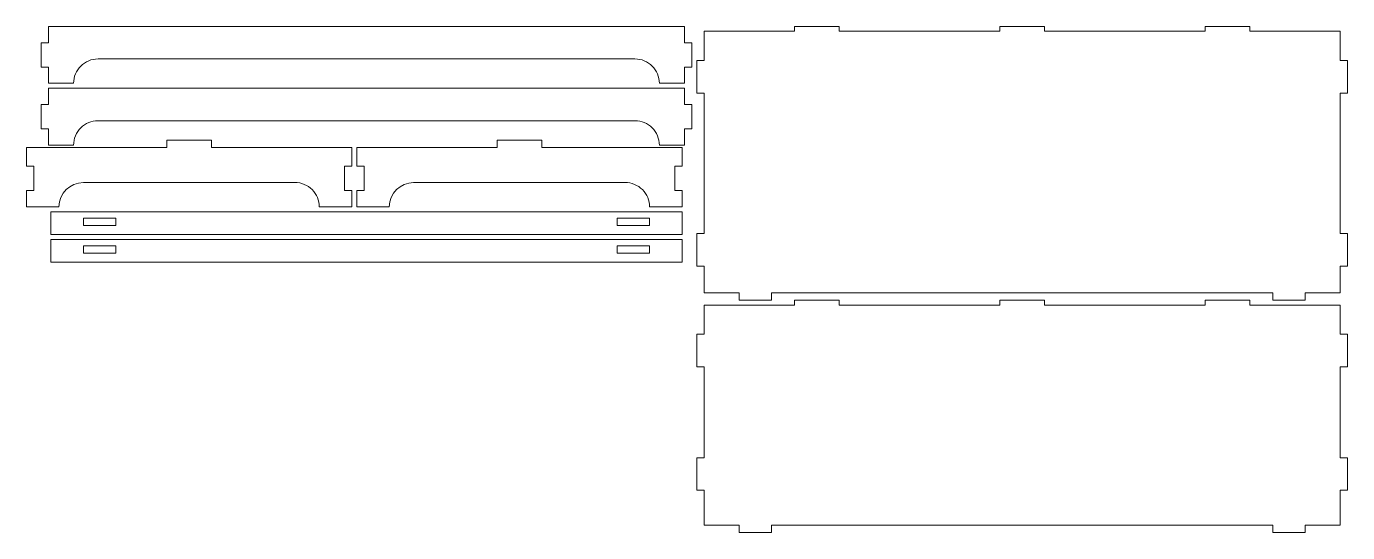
# Model space of a CAD drawing. Header units: millimetres. Extents: x -1430 to 1430, y -726 to 1033.
# Drawn here: x -1430 to 194, y -726 to -104 of the extents above; entities that cross this region are included whole.
import ezdxf

# ---------------------------------------------------------------- set-up
doc = ezdxf.new("R2010")
doc.units = ezdxf.units.MM
doc.header["$MEASUREMENT"] = 0
doc.layers.add('Camada 1', color=7, linetype='Continuous')

msp = doc.modelspace()

# ---------------------------------------------------------------- linework, layer by layer
at = {"layer": 'Camada 1', "color": 30, "lineweight": 20}
for points, knots in [([(-1341.5466, -143.7103), (-1341.5466, -143.7103), (-681.5466, -143.7103), (-681.5466, -143.7103), (-681.5466, -143.7103), (-673.5901, -143.7103), (-665.9595, -146.871), (-660.3334, -152.4971), (-660.3334, -152.4971), (-654.7073, -158.1232), (-651.5466, -165.7538), (-651.5466, -173.7103), (-651.5466, -173.7103), (-651.5466, -173.7103), (-620.5466, -173.7103), (-620.5466, -173.7103), (-620.5466, -173.7103), (-620.5466, -173.7103), (-620.5466, -153.7103), (-620.5466, -153.7103), (-620.5466, -153.7103), (-620.5466, -153.7103), (-611.5466, -153.7103), (-611.5466, -153.7103), (-611.5466, -153.7103), (-611.5466, -153.7103), (-611.5466, -123.7103), (-611.5466, -123.7103), (-611.5466, -123.7103), (-611.5466, -123.7103), (-620.5466, -123.7103), (-620.5466, -123.7103), (-620.5466, -123.7103), (-620.5466, -123.7103), (-620.5466, -103.7103), (-620.5466, -103.7103), (-620.5466, -103.7103), (-620.5466, -103.7103), (-1402.5466, -103.7103), (-1402.5466, -103.7103), (-1402.5466, -103.7103), (-1402.5466, -103.7103), (-1402.5466, -123.7103), (-1402.5466, -123.7103), (-1402.5466, -123.7103), (-1402.5466, -123.7103), (-1411.5466, -123.7103), (-1411.5466, -123.7103), (-1411.5466, -123.7103), (-1411.5466, -123.7103), (-1411.5466, -153.7103), (-1411.5466, -153.7103), (-1411.5466, -153.7103), (-1411.5466, -153.7103), (-1402.5466, -153.7103), (-1402.5466, -153.7103), (-1402.5466, -153.7103), (-1402.5466, -153.7103), (-1402.5466, -173.7103), (-1402.5466, -173.7103), (-1402.5466, -173.7103), (-1402.5466, -173.7103), (-1371.5466, -173.7103), (-1371.5466, -173.7103), (-1371.5466, -173.7103), (-1371.5466, -165.7538), (-1368.3859, -158.1232), (-1362.7598, -152.4971), (-1362.7598, -152.4971), (-1357.1337, -146.871), (-1349.5031, -143.7103), (-1341.5466, -143.7103)], [0, 0, 0, 0, 0.052631579, 0.052631579, 0.052631579, 0.052631579, 0.105263158, 0.105263158, 0.105263158, 0.105263158, 0.157894737, 0.157894737, 0.157894737, 0.157894737, 0.210526316, 0.210526316, 0.210526316, 0.210526316, 0.263157895, 0.263157895, 0.263157895, 0.263157895, 0.315789474, 0.315789474, 0.315789474, 0.315789474, 0.368421053, 0.368421053, 0.368421053, 0.368421053, 0.421052632, 0.421052632, 0.421052632, 0.421052632, 0.473684211, 0.473684211, 0.473684211, 0.473684211, 0.526315789, 0.526315789, 0.526315789, 0.526315789, 0.578947368, 0.578947368, 0.578947368, 0.578947368, 0.631578947, 0.631578947, 0.631578947, 0.631578947, 0.684210526, 0.684210526, 0.684210526, 0.684210526, 0.736842105, 0.736842105, 0.736842105, 0.736842105, 0.789473684, 0.789473684, 0.789473684, 0.789473684, 0.842105263, 0.842105263, 0.842105263, 0.842105263, 0.894736842, 0.894736842, 0.894736842, 0.894736842, 1, 1, 1, 1]), ([(-430.5466, -103.7103), (-430.5466, -103.7103), (-485.5466, -103.7103), (-485.5466, -103.7103), (-485.5466, -103.7103), (-485.5466, -103.7103), (-485.5466, -109.7103), (-485.5466, -109.7103), (-485.5466, -109.7103), (-485.5466, -109.7103), (-596.5466, -109.7103), (-596.5466, -109.7103), (-596.5466, -109.7103), (-596.5466, -109.7103), (-596.5466, -145.7103), (-596.5466, -145.7103), (-596.5466, -145.7103), (-596.5466, -145.7103), (-605.5466, -145.7103), (-605.5466, -145.7103), (-605.5466, -145.7103), (-605.5466, -145.7103), (-605.5466, -185.7103), (-605.5466, -185.7103), (-605.5466, -185.7103), (-605.5466, -185.7103), (-596.5466, -185.7103), (-596.5466, -185.7103), (-596.5466, -185.7103), (-596.5466, -185.7103), (-596.5466, -358.4065), (-596.5466, -358.4065), (-596.5466, -358.4065), (-596.5466, -358.4065), (-605.5466, -358.4065), (-605.5466, -358.4065), (-605.5466, -358.4065), (-605.5466, -358.4065), (-605.5466, -398.4065), (-605.5466, -398.4065), (-605.5466, -398.4065), (-605.5466, -398.4065), (-596.5466, -398.4065), (-596.5466, -398.4065), (-596.5466, -398.4065), (-596.5466, -398.4065), (-596.5466, -431.4065), (-596.5466, -431.4065), (-596.5466, -431.4065), (-596.5466, -431.4065), (-553.5466, -431.4065), (-553.5466, -431.4065), (-553.5466, -431.4065), (-553.5466, -431.4065), (-553.5466, -440.4065), (-553.5466, -440.4065), (-553.5466, -440.4065), (-553.5466, -440.4065), (-513.5466, -440.4065), (-513.5466, -440.4065), (-513.5466, -440.4065), (-513.5466, -440.4065), (-513.5466, -431.4065), (-513.5466, -431.4065), (-513.5466, -431.4065), (-513.5466, -431.4065), (102.4534, -431.4065), (102.4534, -431.4065), (102.4534, -431.4065), (102.4534, -431.4065), (102.4534, -440.4065), (102.4534, -440.4065), (102.4534, -440.4065), (102.4534, -440.4065), (142.4534, -440.4065), (142.4534, -440.4065), (142.4534, -440.4065), (142.4534, -440.4065), (142.4534, -431.4065), (142.4534, -431.4065), (142.4534, -431.4065), (142.4534, -431.4065), (185.4534, -431.4065), (185.4534, -431.4065), (185.4534, -431.4065), (185.4534, -431.4065), (185.4534, -398.4065), (185.4534, -398.4065), (185.4534, -398.4065), (185.4534, -398.4065), (194.4534, -398.4065), (194.4534, -398.4065), (194.4534, -398.4065), (194.4534, -398.4065), (194.4534, -358.4065), (194.4534, -358.4065), (194.4534, -358.4065), (194.4534, -358.4065), (185.4534, -358.4065), (185.4534, -358.4065), (185.4534, -358.4065), (185.4534, -358.4065), (185.4534, -185.7103), (185.4534, -185.7103), (185.4534, -185.7103), (185.4534, -185.7103), (194.4534, -185.7103), (194.4534, -185.7103), (194.4534, -185.7103), (194.4534, -185.7103), (194.4534, -145.7103), (194.4534, -145.7103), (194.4534, -145.7103), (194.4534, -145.7103), (185.4534, -145.7103), (185.4534, -145.7103), (185.4534, -145.7103), (185.4534, -145.7103), (185.4534, -109.7103), (185.4534, -109.7103), (185.4534, -109.7103), (185.4534, -109.7103), (74.4534, -109.7103), (74.4534, -109.7103), (74.4534, -109.7103), (74.4534, -109.7103), (74.4534, -103.7103), (74.4534, -103.7103), (74.4534, -103.7103), (74.4534, -103.7103), (19.4534, -103.7103), (19.4534, -103.7103), (19.4534, -103.7103), (19.4534, -103.7103), (19.4534, -109.7103), (19.4534, -109.7103), (19.4534, -109.7103), (19.4534, -109.7103), (-178.0466, -109.7103), (-178.0466, -109.7103), (-178.0466, -109.7103), (-178.0466, -109.7103), (-178.0466, -103.7103), (-178.0466, -103.7103), (-178.0466, -103.7103), (-178.0466, -103.7103), (-233.0466, -103.7103), (-233.0466, -103.7103), (-233.0466, -103.7103), (-233.0466, -103.7103), (-233.0466, -109.7103), (-233.0466, -109.7103), (-233.0466, -109.7103), (-233.0466, -109.7103), (-430.5466, -109.7103), (-430.5466, -109.7103), (-430.5466, -109.7103), (-430.5466, -109.7103), (-430.5466, -103.7103), (-430.5466, -103.7103)], [0, 0, 0, 0, 0.024390244, 0.024390244, 0.024390244, 0.024390244, 0.048780488, 0.048780488, 0.048780488, 0.048780488, 0.073170732, 0.073170732, 0.073170732, 0.073170732, 0.097560976, 0.097560976, 0.097560976, 0.097560976, 0.12195122, 0.12195122, 0.12195122, 0.12195122, 0.146341463, 0.146341463, 0.146341463, 0.146341463, 0.170731707, 0.170731707, 0.170731707, 0.170731707, 0.195121951, 0.195121951, 0.195121951, 0.195121951, 0.219512195, 0.219512195, 0.219512195, 0.219512195, 0.243902439, 0.243902439, 0.243902439, 0.243902439, 0.268292683, 0.268292683, 0.268292683, 0.268292683, 0.292682927, 0.292682927, 0.292682927, 0.292682927, 0.317073171, 0.317073171, 0.317073171, 0.317073171, 0.341463415, 0.341463415, 0.341463415, 0.341463415, 0.365853659, 0.365853659, 0.365853659, 0.365853659, 0.390243902, 0.390243902, 0.390243902, 0.390243902, 0.414634146, 0.414634146, 0.414634146, 0.414634146, 0.43902439, 0.43902439, 0.43902439, 0.43902439, 0.463414634, 0.463414634, 0.463414634, 0.463414634, 0.487804878, 0.487804878, 0.487804878, 0.487804878, 0.512195122, 0.512195122, 0.512195122, 0.512195122, 0.536585366, 0.536585366, 0.536585366, 0.536585366, 0.56097561, 0.56097561, 0.56097561, 0.56097561, 0.585365854, 0.585365854, 0.585365854, 0.585365854, 0.609756098, 0.609756098, 0.609756098, 0.609756098, 0.634146341, 0.634146341, 0.634146341, 0.634146341, 0.658536585, 0.658536585, 0.658536585, 0.658536585, 0.682926829, 0.682926829, 0.682926829, 0.682926829, 0.707317073, 0.707317073, 0.707317073, 0.707317073, 0.731707317, 0.731707317, 0.731707317, 0.731707317, 0.756097561, 0.756097561, 0.756097561, 0.756097561, 0.780487805, 0.780487805, 0.780487805, 0.780487805, 0.804878049, 0.804878049, 0.804878049, 0.804878049, 0.829268293, 0.829268293, 0.829268293, 0.829268293, 0.853658537, 0.853658537, 0.853658537, 0.853658537, 0.87804878, 0.87804878, 0.87804878, 0.87804878, 0.902439024, 0.902439024, 0.902439024, 0.902439024, 0.926829268, 0.926829268, 0.926829268, 0.926829268, 0.951219512, 0.951219512, 0.951219512, 0.951219512, 1, 1, 1, 1]), ([(-1341.5466, -219.7103), (-1341.5466, -219.7103), (-681.5466, -219.7103), (-681.5466, -219.7103), (-681.5466, -219.7103), (-673.5901, -219.7103), (-665.9595, -222.871), (-660.3334, -228.4971), (-660.3334, -228.4971), (-654.7073, -234.1232), (-651.5466, -241.7538), (-651.5466, -249.7103), (-651.5466, -249.7103), (-651.5466, -249.7103), (-620.5466, -249.7103), (-620.5466, -249.7103), (-620.5466, -249.7103), (-620.5466, -249.7103), (-620.5466, -229.7103), (-620.5466, -229.7103), (-620.5466, -229.7103), (-620.5466, -229.7103), (-611.5466, -229.7103), (-611.5466, -229.7103), (-611.5466, -229.7103), (-611.5466, -229.7103), (-611.5466, -199.7103), (-611.5466, -199.7103), (-611.5466, -199.7103), (-611.5466, -199.7103), (-620.5466, -199.7103), (-620.5466, -199.7103), (-620.5466, -199.7103), (-620.5466, -199.7103), (-620.5466, -179.7103), (-620.5466, -179.7103), (-620.5466, -179.7103), (-620.5466, -179.7103), (-1402.5466, -179.7103), (-1402.5466, -179.7103), (-1402.5466, -179.7103), (-1402.5466, -179.7103), (-1402.5466, -199.7103), (-1402.5466, -199.7103), (-1402.5466, -199.7103), (-1402.5466, -199.7103), (-1411.5466, -199.7103), (-1411.5466, -199.7103), (-1411.5466, -199.7103), (-1411.5466, -199.7103), (-1411.5466, -229.7103), (-1411.5466, -229.7103), (-1411.5466, -229.7103), (-1411.5466, -229.7103), (-1402.5466, -229.7103), (-1402.5466, -229.7103), (-1402.5466, -229.7103), (-1402.5466, -229.7103), (-1402.5466, -249.7103), (-1402.5466, -249.7103), (-1402.5466, -249.7103), (-1402.5466, -249.7103), (-1371.5466, -249.7103), (-1371.5466, -249.7103), (-1371.5466, -249.7103), (-1371.5466, -241.7538), (-1368.3859, -234.1232), (-1362.7598, -228.4971), (-1362.7598, -228.4971), (-1357.1337, -222.871), (-1349.5031, -219.7103), (-1341.5466, -219.7103)], [0, 0, 0, 0, 0.052631579, 0.052631579, 0.052631579, 0.052631579, 0.105263158, 0.105263158, 0.105263158, 0.105263158, 0.157894737, 0.157894737, 0.157894737, 0.157894737, 0.210526316, 0.210526316, 0.210526316, 0.210526316, 0.263157895, 0.263157895, 0.263157895, 0.263157895, 0.315789474, 0.315789474, 0.315789474, 0.315789474, 0.368421053, 0.368421053, 0.368421053, 0.368421053, 0.421052632, 0.421052632, 0.421052632, 0.421052632, 0.473684211, 0.473684211, 0.473684211, 0.473684211, 0.526315789, 0.526315789, 0.526315789, 0.526315789, 0.578947368, 0.578947368, 0.578947368, 0.578947368, 0.631578947, 0.631578947, 0.631578947, 0.631578947, 0.684210526, 0.684210526, 0.684210526, 0.684210526, 0.736842105, 0.736842105, 0.736842105, 0.736842105, 0.789473684, 0.789473684, 0.789473684, 0.789473684, 0.842105263, 0.842105263, 0.842105263, 0.842105263, 0.894736842, 0.894736842, 0.894736842, 0.894736842, 1, 1, 1, 1]), ([(-1429.5466, -325.7103), (-1429.5466, -325.7103), (-1429.5466, -305.7103), (-1429.5466, -305.7103), (-1429.5466, -305.7103), (-1429.5466, -305.7103), (-1420.5466, -305.7103), (-1420.5466, -305.7103), (-1420.5466, -305.7103), (-1420.5466, -305.7103), (-1420.5466, -275.7103), (-1420.5466, -275.7103), (-1420.5466, -275.7103), (-1420.5466, -275.7103), (-1429.5466, -275.7103), (-1429.5466, -275.7103), (-1429.5466, -275.7103), (-1429.5466, -275.7103), (-1429.5466, -252.7103), (-1429.5466, -252.7103), (-1429.5466, -252.7103), (-1429.5466, -252.7103), (-1257.0466, -252.7103), (-1257.0466, -252.7103), (-1257.0466, -252.7103), (-1257.0466, -252.7103), (-1257.0466, -243.7103), (-1257.0466, -243.7103), (-1257.0466, -243.7103), (-1257.0466, -243.7103), (-1202.0466, -243.7103), (-1202.0466, -243.7103), (-1202.0466, -243.7103), (-1202.0466, -243.7103), (-1202.0466, -252.7103), (-1202.0466, -252.7103), (-1202.0466, -252.7103), (-1202.0466, -252.7103), (-1029.5466, -252.7103), (-1029.5466, -252.7103), (-1029.5466, -252.7103), (-1029.5466, -252.7103), (-1029.5466, -275.7103), (-1029.5466, -275.7103), (-1029.5466, -275.7103), (-1029.5466, -275.7103), (-1038.5466, -275.7103), (-1038.5466, -275.7103), (-1038.5466, -275.7103), (-1038.5466, -275.7103), (-1038.5466, -305.7103), (-1038.5466, -305.7103), (-1038.5466, -305.7103), (-1038.5466, -305.7103), (-1029.5466, -305.7103), (-1029.5466, -305.7103), (-1029.5466, -305.7103), (-1029.5466, -305.7103), (-1029.5466, -325.7103), (-1029.5466, -325.7103), (-1029.5466, -325.7103), (-1029.5466, -325.7103), (-1069.5466, -325.7103), (-1069.5466, -325.7103), (-1069.5466, -325.7103), (-1069.5466, -317.7538), (-1072.7073, -310.1232), (-1078.3334, -304.4971), (-1078.3334, -304.4971), (-1083.9595, -298.871), (-1091.5901, -295.7103), (-1099.5466, -295.7103), (-1099.5466, -295.7103), (-1099.5466, -295.7103), (-1359.5468, -295.7103), (-1359.5468, -295.7103), (-1359.5468, -295.7103), (-1376.1152, -295.7104), (-1389.5466, -309.1418), (-1389.5466, -325.7103), (-1389.5466, -325.7103), (-1389.5466, -325.7103), (-1429.5466, -325.7103), (-1429.5466, -325.7103)], [0, 0, 0, 0, 0.045454545, 0.045454545, 0.045454545, 0.045454545, 0.090909091, 0.090909091, 0.090909091, 0.090909091, 0.136363636, 0.136363636, 0.136363636, 0.136363636, 0.181818182, 0.181818182, 0.181818182, 0.181818182, 0.227272727, 0.227272727, 0.227272727, 0.227272727, 0.272727273, 0.272727273, 0.272727273, 0.272727273, 0.318181818, 0.318181818, 0.318181818, 0.318181818, 0.363636364, 0.363636364, 0.363636364, 0.363636364, 0.409090909, 0.409090909, 0.409090909, 0.409090909, 0.454545455, 0.454545455, 0.454545455, 0.454545455, 0.5, 0.5, 0.5, 0.5, 0.545454545, 0.545454545, 0.545454545, 0.545454545, 0.590909091, 0.590909091, 0.590909091, 0.590909091, 0.636363636, 0.636363636, 0.636363636, 0.636363636, 0.681818182, 0.681818182, 0.681818182, 0.681818182, 0.727272727, 0.727272727, 0.727272727, 0.727272727, 0.772727273, 0.772727273, 0.772727273, 0.772727273, 0.818181818, 0.818181818, 0.818181818, 0.818181818, 0.863636364, 0.863636364, 0.863636364, 0.863636364, 0.909090909, 0.909090909, 0.909090909, 0.909090909, 1, 1, 1, 1]), ([(-1023.5466, -325.7103), (-1023.5466, -325.7103), (-1023.5466, -305.7103), (-1023.5466, -305.7103), (-1023.5466, -305.7103), (-1023.5466, -305.7103), (-1014.5466, -305.7103), (-1014.5466, -305.7103), (-1014.5466, -305.7103), (-1014.5466, -305.7103), (-1014.5466, -275.7103), (-1014.5466, -275.7103), (-1014.5466, -275.7103), (-1014.5466, -275.7103), (-1023.5466, -275.7103), (-1023.5466, -275.7103), (-1023.5466, -275.7103), (-1023.5466, -275.7103), (-1023.5466, -252.7103), (-1023.5466, -252.7103), (-1023.5466, -252.7103), (-1023.5466, -252.7103), (-851.0466, -252.7103), (-851.0466, -252.7103), (-851.0466, -252.7103), (-851.0466, -252.7103), (-851.0466, -243.7103), (-851.0466, -243.7103), (-851.0466, -243.7103), (-851.0466, -243.7103), (-796.0466, -243.7103), (-796.0466, -243.7103), (-796.0466, -243.7103), (-796.0466, -243.7103), (-796.0466, -252.7103), (-796.0466, -252.7103), (-796.0466, -252.7103), (-796.0466, -252.7103), (-623.5466, -252.7103), (-623.5466, -252.7103), (-623.5466, -252.7103), (-623.5466, -252.7103), (-623.5466, -275.7103), (-623.5466, -275.7103), (-623.5466, -275.7103), (-623.5466, -275.7103), (-632.5466, -275.7103), (-632.5466, -275.7103), (-632.5466, -275.7103), (-632.5466, -275.7103), (-632.5466, -305.7103), (-632.5466, -305.7103), (-632.5466, -305.7103), (-632.5466, -305.7103), (-623.5466, -305.7103), (-623.5466, -305.7103), (-623.5466, -305.7103), (-623.5466, -305.7103), (-623.5466, -325.7103), (-623.5466, -325.7103), (-623.5466, -325.7103), (-623.5466, -325.7103), (-663.5466, -325.7103), (-663.5466, -325.7103), (-663.5466, -325.7103), (-663.5466, -317.7538), (-666.7073, -310.1232), (-672.3334, -304.4971), (-672.3334, -304.4971), (-677.9595, -298.871), (-685.5901, -295.7103), (-693.5466, -295.7103), (-693.5466, -295.7103), (-693.5466, -295.7103), (-953.5468, -295.7103), (-953.5468, -295.7103), (-953.5468, -295.7103), (-970.1152, -295.7104), (-983.5466, -309.1418), (-983.5466, -325.7103), (-983.5466, -325.7103), (-983.5466, -325.7103), (-1023.5466, -325.7103), (-1023.5466, -325.7103)], [0, 0, 0, 0, 0.045454545, 0.045454545, 0.045454545, 0.045454545, 0.090909091, 0.090909091, 0.090909091, 0.090909091, 0.136363636, 0.136363636, 0.136363636, 0.136363636, 0.181818182, 0.181818182, 0.181818182, 0.181818182, 0.227272727, 0.227272727, 0.227272727, 0.227272727, 0.272727273, 0.272727273, 0.272727273, 0.272727273, 0.318181818, 0.318181818, 0.318181818, 0.318181818, 0.363636364, 0.363636364, 0.363636364, 0.363636364, 0.409090909, 0.409090909, 0.409090909, 0.409090909, 0.454545455, 0.454545455, 0.454545455, 0.454545455, 0.5, 0.5, 0.5, 0.5, 0.545454545, 0.545454545, 0.545454545, 0.545454545, 0.590909091, 0.590909091, 0.590909091, 0.590909091, 0.636363636, 0.636363636, 0.636363636, 0.636363636, 0.681818182, 0.681818182, 0.681818182, 0.681818182, 0.727272727, 0.727272727, 0.727272727, 0.727272727, 0.772727273, 0.772727273, 0.772727273, 0.772727273, 0.818181818, 0.818181818, 0.818181818, 0.818181818, 0.863636364, 0.863636364, 0.863636364, 0.863636364, 0.909090909, 0.909090909, 0.909090909, 0.909090909, 1, 1, 1, 1]), ([(-1399.5466, -359.7103), (-1399.5466, -359.7103), (-623.5466, -359.7103), (-623.5466, -359.7103), (-623.5466, -359.7103), (-623.5466, -359.7103), (-623.5466, -331.7103), (-623.5466, -331.7103), (-623.5466, -331.7103), (-623.5466, -331.7103), (-1399.5466, -331.7103), (-1399.5466, -331.7103), (-1399.5466, -331.7103), (-1399.5466, -331.7103), (-1399.5466, -359.7103), (-1399.5466, -359.7103)], [0, 0, 0, 0, 0.2, 0.2, 0.2, 0.2, 0.4, 0.4, 0.4, 0.4, 0.6, 0.6, 0.6, 0.6, 1, 1, 1, 1]), ([(-1319.5466, -339.7103), (-1319.5466, -339.7103), (-1319.5466, -348.7103), (-1319.5466, -348.7103), (-1319.5466, -348.7103), (-1319.5466, -348.7103), (-1359.5466, -348.7103), (-1359.5466, -348.7103), (-1359.5466, -348.7103), (-1359.5466, -348.7103), (-1359.5466, -339.7103), (-1359.5466, -339.7103), (-1359.5466, -339.7103), (-1359.5466, -339.7103), (-1319.5466, -339.7103), (-1319.5466, -339.7103)], [0, 0, 0, 0, 0.2, 0.2, 0.2, 0.2, 0.4, 0.4, 0.4, 0.4, 0.6, 0.6, 0.6, 0.6, 1, 1, 1, 1]), ([(-703.5466, -348.7103), (-703.5466, -348.7103), (-703.5466, -339.7103), (-703.5466, -339.7103), (-703.5466, -339.7103), (-703.5466, -339.7103), (-663.5466, -339.7103), (-663.5466, -339.7103), (-663.5466, -339.7103), (-663.5466, -339.7103), (-663.5466, -348.7103), (-663.5466, -348.7103), (-663.5466, -348.7103), (-663.5466, -348.7103), (-703.5466, -348.7103), (-703.5466, -348.7103)], [0, 0, 0, 0, 0.2, 0.2, 0.2, 0.2, 0.4, 0.4, 0.4, 0.4, 0.6, 0.6, 0.6, 0.6, 1, 1, 1, 1]), ([(-1399.5466, -393.7103), (-1399.5466, -393.7103), (-623.5466, -393.7103), (-623.5466, -393.7103), (-623.5466, -393.7103), (-623.5466, -393.7103), (-623.5466, -365.7103), (-623.5466, -365.7103), (-623.5466, -365.7103), (-623.5466, -365.7103), (-1399.5466, -365.7103), (-1399.5466, -365.7103), (-1399.5466, -365.7103), (-1399.5466, -365.7103), (-1399.5466, -393.7103), (-1399.5466, -393.7103)], [0, 0, 0, 0, 0.2, 0.2, 0.2, 0.2, 0.4, 0.4, 0.4, 0.4, 0.6, 0.6, 0.6, 0.6, 1, 1, 1, 1]), ([(-1319.5466, -373.7103), (-1319.5466, -373.7103), (-1319.5466, -382.7103), (-1319.5466, -382.7103), (-1319.5466, -382.7103), (-1319.5466, -382.7103), (-1359.5466, -382.7103), (-1359.5466, -382.7103), (-1359.5466, -382.7103), (-1359.5466, -382.7103), (-1359.5466, -373.7103), (-1359.5466, -373.7103), (-1359.5466, -373.7103), (-1359.5466, -373.7103), (-1319.5466, -373.7103), (-1319.5466, -373.7103)], [0, 0, 0, 0, 0.2, 0.2, 0.2, 0.2, 0.4, 0.4, 0.4, 0.4, 0.6, 0.6, 0.6, 0.6, 1, 1, 1, 1]), ([(-703.5466, -382.7103), (-703.5466, -382.7103), (-703.5466, -373.7103), (-703.5466, -373.7103), (-703.5466, -373.7103), (-703.5466, -373.7103), (-663.5466, -373.7103), (-663.5466, -373.7103), (-663.5466, -373.7103), (-663.5466, -373.7103), (-663.5466, -382.7103), (-663.5466, -382.7103), (-663.5466, -382.7103), (-663.5466, -382.7103), (-703.5466, -382.7103), (-703.5466, -382.7103)], [0, 0, 0, 0, 0.2, 0.2, 0.2, 0.2, 0.4, 0.4, 0.4, 0.4, 0.6, 0.6, 0.6, 0.6, 1, 1, 1, 1]), ([(19.4534, -446.4065), (19.4534, -446.4065), (-178.0466, -446.4065), (-178.0466, -446.4065), (-178.0466, -446.4065), (-178.0466, -446.4065), (-178.0466, -440.4065), (-178.0466, -440.4065), (-178.0466, -440.4065), (-178.0466, -440.4065), (-233.0466, -440.4065), (-233.0466, -440.4065), (-233.0466, -440.4065), (-233.0466, -440.4065), (-233.0466, -446.4065), (-233.0466, -446.4065), (-233.0466, -446.4065), (-233.0466, -446.4065), (-430.5466, -446.4065), (-430.5466, -446.4065), (-430.5466, -446.4065), (-430.5466, -446.4065), (-430.5466, -440.4065), (-430.5466, -440.4065), (-430.5466, -440.4065), (-430.5466, -440.4065), (-485.5466, -440.4065), (-485.5466, -440.4065), (-485.5466, -440.4065), (-485.5466, -440.4065), (-485.5466, -446.4065), (-485.5466, -446.4065), (-485.5466, -446.4065), (-485.5466, -446.4065), (-596.5466, -446.4065), (-596.5466, -446.4065), (-596.5466, -446.4065), (-596.5466, -446.4065), (-596.5466, -482.4065), (-596.5466, -482.4065), (-596.5466, -482.4065), (-596.5466, -482.4065), (-605.5466, -482.4065), (-605.5466, -482.4065), (-605.5466, -482.4065), (-605.5466, -482.4065), (-605.5466, -522.4065), (-605.5466, -522.4065), (-605.5466, -522.4065), (-605.5466, -522.4065), (-596.5466, -522.4065), (-596.5466, -522.4065), (-596.5466, -522.4065), (-596.5466, -522.4065), (-596.5466, -634.2897), (-596.5466, -634.2897), (-596.5466, -634.2897), (-596.5466, -634.2897), (-605.5466, -634.2897), (-605.5466, -634.2897), (-605.5466, -634.2897), (-605.5466, -634.2897), (-605.5466, -674.2897), (-605.5466, -674.2897), (-605.5466, -674.2897), (-605.5466, -674.2897), (-596.5466, -674.2897), (-596.5466, -674.2897), (-596.5466, -674.2897), (-596.5466, -674.2897), (-596.5466, -717.2897), (-596.5466, -717.2897), (-596.5466, -717.2897), (-596.5466, -717.2897), (-553.5466, -717.2897), (-553.5466, -717.2897), (-553.5466, -717.2897), (-553.5466, -717.2897), (-553.5466, -726.2897), (-553.5466, -726.2897), (-553.5466, -726.2897), (-553.5466, -726.2897), (-513.5466, -726.2897), (-513.5466, -726.2897), (-513.5466, -726.2897), (-513.5466, -726.2897), (-513.5466, -717.2897), (-513.5466, -717.2897), (-513.5466, -717.2897), (-513.5466, -717.2897), (102.4534, -717.2897), (102.4534, -717.2897), (102.4534, -717.2897), (102.4534, -717.2897), (102.4534, -726.2897), (102.4534, -726.2897), (102.4534, -726.2897), (102.4534, -726.2897), (142.4534, -726.2897), (142.4534, -726.2897), (142.4534, -726.2897), (142.4534, -726.2897), (142.4534, -717.2897), (142.4534, -717.2897), (142.4534, -717.2897), (142.4534, -717.2897), (185.4534, -717.2897), (185.4534, -717.2897), (185.4534, -717.2897), (185.4534, -717.2897), (185.4534, -674.2897), (185.4534, -674.2897), (185.4534, -674.2897), (185.4534, -674.2897), (194.4534, -674.2897), (194.4534, -674.2897), (194.4534, -674.2897), (194.4534, -674.2897), (194.4534, -634.2897), (194.4534, -634.2897), (194.4534, -634.2897), (194.4534, -634.2897), (185.4534, -634.2897), (185.4534, -634.2897), (185.4534, -634.2897), (185.4534, -634.2897), (185.4534, -522.4065), (185.4534, -522.4065), (185.4534, -522.4065), (185.4534, -522.4065), (194.4534, -522.4065), (194.4534, -522.4065), (194.4534, -522.4065), (194.4534, -522.4065), (194.4534, -482.4065), (194.4534, -482.4065), (194.4534, -482.4065), (194.4534, -482.4065), (185.4534, -482.4065), (185.4534, -482.4065), (185.4534, -482.4065), (185.4534, -482.4065), (185.4534, -446.4065), (185.4534, -446.4065), (185.4534, -446.4065), (185.4534, -446.4065), (74.4534, -446.4065), (74.4534, -446.4065), (74.4534, -446.4065), (74.4534, -446.4065), (74.4534, -440.4065), (74.4534, -440.4065), (74.4534, -440.4065), (74.4534, -440.4065), (19.4534, -440.4065), (19.4534, -440.4065), (19.4534, -440.4065), (19.4534, -440.4065), (19.4534, -446.4065), (19.4534, -446.4065)], [0, 0, 0, 0, 0.024390244, 0.024390244, 0.024390244, 0.024390244, 0.048780488, 0.048780488, 0.048780488, 0.048780488, 0.073170732, 0.073170732, 0.073170732, 0.073170732, 0.097560976, 0.097560976, 0.097560976, 0.097560976, 0.12195122, 0.12195122, 0.12195122, 0.12195122, 0.146341463, 0.146341463, 0.146341463, 0.146341463, 0.170731707, 0.170731707, 0.170731707, 0.170731707, 0.195121951, 0.195121951, 0.195121951, 0.195121951, 0.219512195, 0.219512195, 0.219512195, 0.219512195, 0.243902439, 0.243902439, 0.243902439, 0.243902439, 0.268292683, 0.268292683, 0.268292683, 0.268292683, 0.292682927, 0.292682927, 0.292682927, 0.292682927, 0.317073171, 0.317073171, 0.317073171, 0.317073171, 0.341463415, 0.341463415, 0.341463415, 0.341463415, 0.365853659, 0.365853659, 0.365853659, 0.365853659, 0.390243902, 0.390243902, 0.390243902, 0.390243902, 0.414634146, 0.414634146, 0.414634146, 0.414634146, 0.43902439, 0.43902439, 0.43902439, 0.43902439, 0.463414634, 0.463414634, 0.463414634, 0.463414634, 0.487804878, 0.487804878, 0.487804878, 0.487804878, 0.512195122, 0.512195122, 0.512195122, 0.512195122, 0.536585366, 0.536585366, 0.536585366, 0.536585366, 0.56097561, 0.56097561, 0.56097561, 0.56097561, 0.585365854, 0.585365854, 0.585365854, 0.585365854, 0.609756098, 0.609756098, 0.609756098, 0.609756098, 0.634146341, 0.634146341, 0.634146341, 0.634146341, 0.658536585, 0.658536585, 0.658536585, 0.658536585, 0.682926829, 0.682926829, 0.682926829, 0.682926829, 0.707317073, 0.707317073, 0.707317073, 0.707317073, 0.731707317, 0.731707317, 0.731707317, 0.731707317, 0.756097561, 0.756097561, 0.756097561, 0.756097561, 0.780487805, 0.780487805, 0.780487805, 0.780487805, 0.804878049, 0.804878049, 0.804878049, 0.804878049, 0.829268293, 0.829268293, 0.829268293, 0.829268293, 0.853658537, 0.853658537, 0.853658537, 0.853658537, 0.87804878, 0.87804878, 0.87804878, 0.87804878, 0.902439024, 0.902439024, 0.902439024, 0.902439024, 0.926829268, 0.926829268, 0.926829268, 0.926829268, 0.951219512, 0.951219512, 0.951219512, 0.951219512, 1, 1, 1, 1])]:
    msp.add_open_spline(points, degree=3, knots=knots, dxfattribs=at)

doc.saveas('drawing.dxf')
